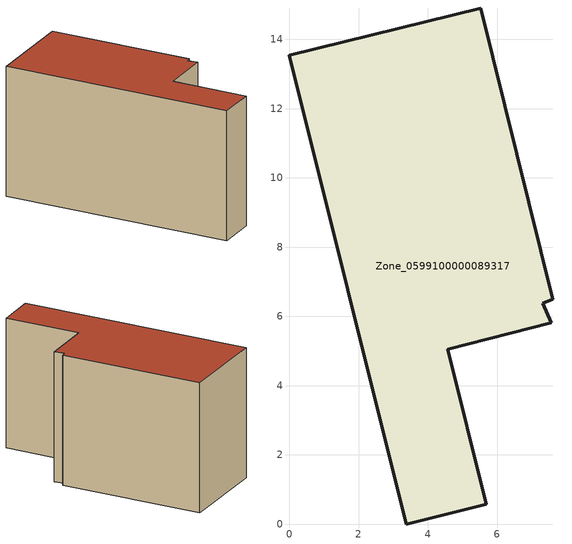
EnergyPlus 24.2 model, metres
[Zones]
Zone_0599100000089317
 floor ground (C_G): 7.32,6.37 7.57,5.81 4.58,5.05 5.69,0.57 3.37,0 0,13.53 5.52,14.9 7.6,6.49 z0
 wall outside (C_F): 3.37,0 5.69,0.57 4.58,5.05 7.57,5.81 7.32,6.37 7.6,6.49 5.52,14.9 0,13.53 3.37,0 z0:7.95
 roof outside (C_R): 7.6,6.49 5.52,14.9 0,13.53 3.37,0 5.69,0.57 4.58,5.05 7.57,5.81 7.32,6.37 z7.95
[BUILDING]
Pand.0599100000089317: North Axis=0; Terrain=City; Loads Convergence Tolerance Value=0.04; Temperature Convergence Tolerance Value=0.4; Solar Distribution=FullExterior; Maximum Number of Warmup Days=25; Minimum Number of Warmup Days=1
[Site:Location]
Rotterdam.The.Hague.AP_ZH_NLD Design_Conditions: Latitude=51.96; Longitude=4.45; Time Zone=1; Elevation=-4.5
[SITE:GROUNDTEMPERATURE:BUILDINGSURFACE]
18, 18, 18, 18, 18, 18, 18, 18, 18, 18, 18, 18
[MATERIAL] Thermal Absorptance=0.9; Solar Absorptance=0.7; Visible Absorptance=0.7
Name | Roughness | Thickness | Conductivity | Density | Specific Heat
G.TC.1975-1991 | MediumSmooth | 0.15 | 0.288461 | 540 | 1210
F.TC.1975-1991 | Rough | 0.3 | 0.230769 | 1920 | 840
R.TC.1975-1991 | MediumRough | 0.2 | 0.153846 | 1500 | 1000
[CONSTRUCTION]
C_G: G.TC.1975-1991
C_F: F.TC.1975-1991
C_R: R.TC.1975-1991
[ZONE]
Zone_0599100000089317: Type=1; Multiplier=1; Ceiling Height=Autocalculate; Volume=Autocalculate; Floor Area=autocalculate; Part of Total Floor Area=Yes
[ZONEINFILTRATION:DESIGNFLOWRATE]
Infil_Zone_0599100000089317: Zone or ZoneList or Space or SpaceList=Zone_0599100000089317; Schedule=AlwaysOn; Design Flow Rate Calculation Method=Flow/Area; Flow Rate per Floor Area=0.003; Constant Term Coefficient=1; Temperature Term Coefficient=0; Velocity Term Coefficient=0; Velocity Squared Term Coefficient=0
[HVACTEMPLATE:ZONE:IDEALLOADSAIRSYSTEM]
Zone_0599100000089317: Maximum Heating Supply Air Temperature=50; Minimum Cooling Supply Air Temperature=13; Maximum Heating Supply Air Humidity Ratio=0.0156; Minimum Cooling Supply Air Humidity Ratio=0.0077; Heating Limit=NoLimit; Cooling Limit=NoLimit; Dehumidification Control Type=ConstantSensibleHeatRatio; Cooling Sensible Heat Ratio=0.7; Dehumidification Setpoint=60; Humidification Control Type=None; Humidification Setpoint=30; Outdoor Air Method=None; Outdoor Air Flow Rate per Person=0.00944; Outdoor Air Flow Rate per Zone Floor Area=0; Outdoor Air Flow Rate per Zone=0; Demand Controlled Ventilation Type=None; Outdoor Air Economizer Type=NoEconomizer; Heat Recovery Type=None; Sensible Heat Recovery Effectiveness=0.7; Latent Heat Recovery Effectiveness=0.65
[ZONECONTROL:THERMOSTAT]
ThermostatControl_Zone_0599100000089317: Zone or ZoneList=Zone_0599100000089317; Control Type Schedule=DualSetpointControlType; Control 1=Thermostat_Zone_0599100000089317; Temperature Difference Between Cutout And Setpoint=0
[THERMOSTATSETPOINT:DUALSETPOINT]
Thermostat_Zone_0599100000089317: Heating Setpoint Temperature Schedule=HeatingSetpoint_Zone_0599100000089317; Cooling Setpoint Temperature Schedule=CoolingSetpoint_Zone_0599100000089317
[SCHEDULE:COMPACT]
HeatingSetpoint_Zone_0599100000089317: Through: 12/31, For: AllDays, Until: 24:00, 21
CoolingSetpoint_Zone_0599100000089317: Through: 12/31, For: AllDays, Until: 24:00, 24
DualSetpointControlType: Through: 12/31, For: AllDays, Until: 24:00, 4
AlwaysOn: Through: 12/31, For: AllDays, Until: 24:00, 1
